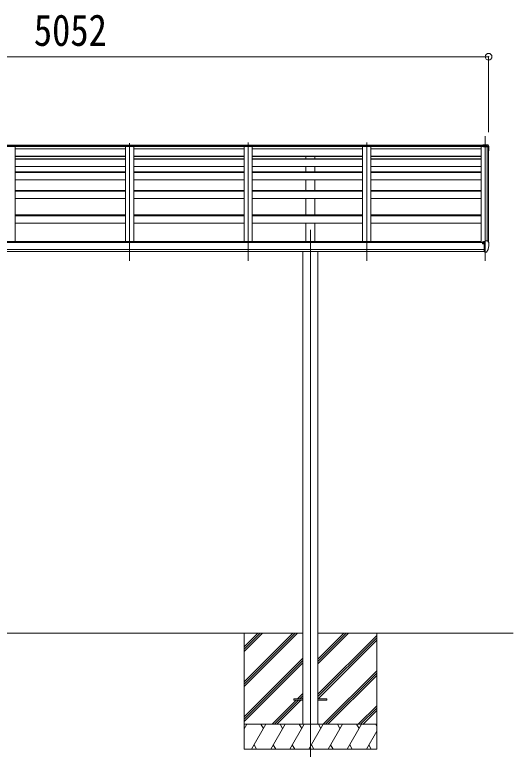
# Model space of a CAD drawing. Units: millimetres at full size, sheet at 1:40; details may follow other scales. Extents: x -11181 to 11305, y -7804 to 7716.
# Drawn here: x 4269 to 7279, y -4732 to -293 of the extents above; entities that cross this region are included whole.
import ezdxf
from ezdxf.enums import TextEntityAlignment as Align

# ---------------------------------------------------------------- set-up
doc = ezdxf.new("R2010")
doc.units = ezdxf.units.MM
doc.header["$LTSCALE"] = 40
doc.header["$PDMODE"] = 32
doc.header["$PDSIZE"] = 40
for name, color, linetype, lineweight in [('0-0_0', 7, 'Continuous', 9), ('0-1_本体', 4, 'Continuous', 9), ('0-2_部品', 7, 'Continuous', 9), ('0-8_PARTS2', 2, 'Continuous', 9), ('0-A_寸法', 6, 'Continuous', 9)]:
    doc.layers.add(name, color=color, linetype=linetype, lineweight=lineweight)
doc.styles.add('ＭＳ ゴシック', font='')
doc.styles.get('ＭＳ ゴシック').set_extended_font_data('MS Gothic')

msp = doc.modelspace()

# ---------------------------------------------------------------- linework, layer by layer
at = {"layer": '0-0_0'}
for p, q in [((3199.28, -4030.18), (6008.88, -4030.18)), ((5654.08, -4030.19), (5654.08, -4730.18)), ((5654.08, -4324.36), (5948.26, -4030.19)), ((5654.08, -4338.5), (5962.4, -4030.19)), ((5654.08, -4352.65), (5976.55, -4030.19)), ((5654.08, -4140.52), (5764.41, -4030.19)), ((5654.08, -4126.37), (5750.27, -4030.19)), ((5654.08, -4112.23), (5736.13, -4030.19)), ((6099.28, -4030.18), (7278.96, -4030.18)), ((6099.28, -4215.82), (6284.91, -4030.19)), ((6099.28, -4201.67), (6270.77, -4030.19)), ((6099.28, -4187.53), (6256.63, -4030.19)), ((6454.08, -4030.19), (6454.08, -4730.18)), ((6099.28, -4399.66), (6454.08, -4044.86)), ((6099.28, -4413.8), (6454.08, -4059.01)), ((6100.7, -4426.53), (6454.08, -4073.15)), ((5654.08, -4536.49), (6008.88, -4181.7)), ((5654.08, -4550.64), (6008.88, -4195.84)), ((5654.08, -4564.78), (6008.88, -4209.98)), ((6130.89, -4580.18), (6454.08, -4257)), ((6145.03, -4580.18), (6454.08, -4271.14)), ((6159.18, -4580.18), (6454.08, -4285.28)), ((5976.18, -4426.53), (6008.88, -4393.83)), ((5822.52, -4580.18), (5967.18, -4435.53)), ((5836.67, -4580.18), (5981.32, -4435.53)), ((5850.81, -4580.18), (5995.46, -4435.53)), ((5990.32, -4426.53), (6008.88, -4407.97)), ((6004.46, -4426.53), (6008.88, -4422.11)), ((6343.02, -4580.18), (6454.08, -4469.13)), ((6357.17, -4580.18), (6454.08, -4483.27)), ((6371.31, -4581.03), (6454.08, -4498.26)), ((6454.08, -4580.18), (5654.08, -4580.18)), ((5654.08, -4607.69), (5669.96, -4580.18)), ((5698.83, -4730.18), (5785.43, -4580.18)), ((5770.43, -4606.17), (5755.43, -4580.18)), ((5814.3, -4730.18), (5900.9, -4580.18)), ((5885.9, -4606.17), (5870.9, -4580.18)), ((5929.77, -4730.18), (6016.37, -4580.18)), ((6001.37, -4606.17), (5986.37, -4580.18)), ((6045.24, -4730.18), (6131.84, -4580.18)), ((6116.84, -4606.17), (6101.84, -4580.18)), ((6160.71, -4730.18), (6247.31, -4580.18)), ((6232.31, -4606.17), (6217.31, -4580.18)), ((6276.18, -4730.18), (6362.78, -4580.18)), ((6332.78, -4580.18), (6347.78, -4606.17)), ((6448.25, -4580.18), (6454.08, -4590.28)), ((6391.65, -4730.18), (6454.08, -4622.05)), ((5713.83, -4704.21), (5728.83, -4730.18)), ((5829.3, -4704.21), (5844.3, -4730.18)), ((5944.77, -4704.2), (5959.77, -4730.18)), ((6060.24, -4704.2), (6075.24, -4730.18)), ((6175.71, -4704.21), (6190.71, -4730.18)), ((6291.18, -4704.21), (6306.18, -4730.18)), ((6406.65, -4704.21), (6421.65, -4730.18)), ((5654.08, -4730.18), (6454.08, -4730.18))]:
    msp.add_line(p, q, dxfattribs=at)
at = {"layer": '0-1_本体'}
for p, q in [((7098.08, -1087.7), (2110.09, -1087.7)), ((7098.08, -1088.6), (2110.09, -1088.6)), ((2113.59, -1080.5), (7094.58, -1080.5)), ((7094.58, -1082.07), (2113.59, -1082.07)), ((4271.08, -1088.6), (4271.08, -1663.41)), ((4937.08, -1103.81), (4271.08, -1103.81)), ((4937.08, -1088.6), (4937.08, -1663.41)), ((4987.08, -1088.6), (4987.08, -1663.41)), ((5653.08, -1103.81), (4987.08, -1103.81)), ((5653.08, -1088.6), (5653.08, -1663.41)), ((5703.08, -1088.6), (5703.08, -1663.41)), ((6369.08, -1103.81), (5703.08, -1103.81)), ((6369.08, -1088.6), (6369.08, -1663.41)), ((6419.08, -1088.6), (6419.08, -1663.41)), ((7085.08, -1103.81), (6419.08, -1103.81)), ((7085.08, -1088.6), (7085.08, -1669.82)), ((7120.38, -1660.01), (7120.38, -1090.16)), ((7121.08, -1090.16), (7121.08, -1660.01)), ((7129.13, -1090.59), (7121.3, -1090.18)), ((7130.07, -1091.43), (7130.09, -1666.56)), ((4937.08, -1147.34), (4271.08, -1147.34)), ((4937.08, -1148.41), (4271.08, -1148.41)), ((4937.08, -1149.71), (4271.08, -1149.71)), ((5653.08, -1147.34), (4987.08, -1147.34)), ((5653.08, -1148.41), (4987.08, -1148.41)), ((5653.08, -1149.71), (4987.08, -1149.71)), ((6369.08, -1147.34), (5703.08, -1147.34)), ((6369.08, -1148.41), (5703.08, -1148.41)), ((6369.08, -1149.71), (5703.08, -1149.71)), ((6026.58, -1162.91), (6026.58, -1149.71)), ((6081.58, -1162.91), (6081.58, -1149.71)), ((7085.08, -1147.34), (6419.08, -1147.34)), ((7085.08, -1148.41), (6419.08, -1148.41)), ((7085.08, -1149.71), (6419.08, -1149.71)), ((4271.08, -1162.91), (4937.08, -1162.91)), ((4271.08, -1165.49), (4937.08, -1165.49)), ((4987.08, -1162.91), (5653.08, -1162.91)), ((4987.08, -1165.49), (5653.08, -1165.49)), ((5703.08, -1162.91), (6369.08, -1162.91)), ((5703.08, -1165.49), (6369.08, -1165.49)), ((6419.08, -1162.91), (7085.08, -1162.91)), ((6419.08, -1165.49), (7085.08, -1165.49)), ((4271.08, -1210.22), (4937.08, -1210.22)), ((4271.08, -1241.7), (4937.08, -1241.7)), ((4987.08, -1210.22), (5653.08, -1210.22)), ((4987.08, -1241.7), (5653.08, -1241.7)), ((5703.08, -1210.22), (6369.08, -1210.22)), ((5703.08, -1241.7), (6369.08, -1241.7)), ((6026.58, -1241.7), (6026.58, -1210.22)), ((6081.58, -1241.7), (6081.58, -1210.22)), ((6419.08, -1210.22), (7085.08, -1210.22)), ((6419.08, -1241.7), (7085.08, -1241.7)), ((4271.08, -1245.68), (4937.08, -1245.68)), ((4987.08, -1245.68), (5653.08, -1245.68)), ((5703.08, -1245.68), (6369.08, -1245.68)), ((6419.08, -1245.68), (7085.08, -1245.68)), ((4271.08, -1290.13), (4937.08, -1290.13)), ((4987.08, -1290.13), (5653.08, -1290.13)), ((5703.08, -1290.13), (6369.08, -1290.13)), ((6026.58, -1354.55), (6026.58, -1290.13)), ((6081.58, -1354.55), (6081.58, -1290.13)), ((6419.08, -1290.13), (7085.08, -1290.13)), ((4271.08, -1354.55), (4937.08, -1354.55)), ((4271.08, -1359.93), (4937.08, -1359.93)), ((4987.08, -1354.55), (5653.08, -1354.55)), ((4987.08, -1359.93), (5653.08, -1359.93)), ((5703.08, -1354.55), (6369.08, -1354.55)), ((5703.08, -1359.93), (6369.08, -1359.93)), ((6419.08, -1354.55), (7085.08, -1354.55)), ((6419.08, -1359.93), (7085.08, -1359.93)), ((4271.08, -1403.99), (4937.08, -1403.99)), ((4987.08, -1403.99), (5653.08, -1403.99)), ((5703.08, -1403.99), (6369.08, -1403.99)), ((6026.58, -1501.19), (6026.58, -1403.99)), ((6081.58, -1501.19), (6081.58, -1403.99)), ((6419.08, -1403.99), (7085.08, -1403.99)), ((4271.08, -1501.19), (4937.08, -1501.19)), ((4271.08, -1507.95), (4937.08, -1507.95)), ((4987.08, -1501.19), (5653.08, -1501.19)), ((4987.08, -1507.95), (5653.08, -1507.95)), ((5703.08, -1501.19), (6369.08, -1501.19)), ((5703.08, -1507.95), (6369.08, -1507.95)), ((6419.08, -1501.19), (7085.08, -1501.19)), ((6419.08, -1507.95), (7085.08, -1507.95)), ((4271.08, -1551.51), (4937.08, -1551.51)), ((4987.08, -1551.51), (5653.08, -1551.51)), ((5703.08, -1551.51), (6369.08, -1551.51)), ((6026.58, -1663.41), (6026.58, -1551.51)), ((6081.58, -1663.41), (6081.58, -1551.51)), ((6419.08, -1551.51), (7085.08, -1551.51)), ((7103.58, -1669.82), (2104.58, -1669.82)), ((7080.08, -1663.41), (2128.08, -1663.41)), ((7080.08, -1669.82), (7080.08, -1663.49)), ((2104.58, -1711.42), (7103.58, -1711.42)), ((7103.58, -1723.26), (2104.58, -1723.19)), ((6008.88, -1724.97), (6008.88, -4580.18)), ((6099.28, -1724.97), (6099.28, -4580.18))]:
    msp.add_line(p, q, dxfattribs=at)
msp.add_circle((7096.11, -1674.93), 3, dxfattribs=at)
msp.add_arc((7129.08, -1091.59), 1, 6.67014, 87, dxfattribs=at)
at = {"layer": '0-2_部品'}
for p, q in [((7094.58, -1079.37), (7110.08, -1078.42)), ((7094.58, -1079.37), (7094.58, -1080.14)), ((7094.58, -1080.14), (7094.58, -1080.86)), ((7094.58, -1081.25), (7110.08, -1080.43)), ((7094.58, -1080.86), (7094.58, -1081.25)), ((7094.58, -1081.25), (7094.58, -1083.66)), ((7094.58, -1083.66), (7098.08, -1083.47)), ((7094.58, -1084.96), (7094.58, -1083.66)), ((7094.58, -1084.96), (7098.08, -1084.96)), ((7121.18, -1088.67), (7098.08, -1087.26)), ((7098.08, -1087.26), (7098.08, -1090.16)), ((7121.14, -1090.16), (7098.08, -1090.16)), ((7110.08, -1078.42), (7114.12, -1078.67)), ((7110.08, -1079.19), (7110.08, -1078.42)), ((7110.08, -1078.42), (7110.08, -1079.19)), ((7110.08, -1079.19), (7110.08, -1079.92)), ((7110.08, -1082.84), (7110.08, -1080.44)), ((7125.87, -1081.27), (7110.08, -1080.44)), ((7120.04, -1079.03), (7126.29, -1079.41)), ((7129.16, -1090.58), (7121.14, -1090.16)), ((7121.18, -1088), (7129.23, -1088.4)), ((7121.18, -1088.67), (7129.23, -1089.09)), ((7125.73, -1080.15), (7125.73, -1080.87)), ((7125.87, -1081.27), (7130.29, -1088.69)), ((7127.05, -1079.84), (7131.53, -1086.26)), ((7130.58, -1092.75), (7130.58, -1092.08)), ((7131.53, -1086.26), (7131.53, -1089.79)), ((7132.08, -1087.99), (7132.08, -1092.08)), ((7132.08, -1092.75), (7132.08, -1092.08)), ((7093.58, -1665.86), (7093.58, -1669.82)), ((7108.58, -1664.7), (7094.58, -1664.75)), ((7098.08, -1664.74), (7098.08, -1662.84)), ((7098.58, -1674.93), (7098.28, -1674.93)), ((7099.11, -1674.93), (7098.58, -1674.93)), ((7098.91, -1662.43), (7108.58, -1661.71)), ((7103.58, -1669.75), (7110.08, -1669.35)), ((7108.58, -1660.93), (7110.08, -1660.93)), ((7108.58, -1660.93), (7108.58, -1667.1)), ((7110.08, -1728.51), (7110.08, -1660.01)), ((7125.17, -1660.58), (7129.24, -1666.39)), ((7132.08, -1669.38), (7132.08, -1670.01)), ((7103.58, -1725.31), (7109.08, -1725.31)), ((7109.58, -1726.31), (7109.08, -1725.31)), ((7110.08, -1726.31), (7109.58, -1726.31)), ((7111.58, -1728.42), (7110.08, -1728.51)), ((7111.58, -1728.42), (7115.29, -1728.19)), ((7117.71, -1726.7), (7127.45, -1711.32))]:
    msp.add_line(p, q, dxfattribs=at)
at = {"layer": '0-2_部品', "color": 4}
for p, q in [((5954.08, -4426.53), (5954.08, -4435.53)), ((5954.08, -4426.53), (6008.88, -4426.53)), ((5954.08, -4435.53), (6008.88, -4435.53)), ((6099.28, -4426.53), (6154.08, -4426.53)), ((6099.28, -4435.53), (6154.08, -4435.53)), ((6154.08, -4426.53), (6154.08, -4435.53))]:
    msp.add_line(p, q, dxfattribs=at)
at = {"layer": '0-2_部品'}
for points in [[(7110.08, -1082.84), (7098.08, -1083.26), (7098.08, -1086.62)], [(7121.18, -1088), (7098.08, -1086.62), (7098.08, -1087.26)], [(7110.08, -1080.44), (7110.08, -1079.92), (7110.08, -1079.19)], [(7126.29, -1079.41), (7126.17, -1079.42), (7125.84, -1079.63), (7125.73, -1080.15)], [(7125.73, -1080.87), (7125.8, -1081.08), (7125.87, -1081.27)], [(7093.58, -1673.31), (7093.58, -1674.93), (7093.11, -1674.93)], [(7098.28, -1673.74), (7098.28, -1674.93), (7093.58, -1674.93)], [(7098.91, -1662.43), (7098.74, -1662.45), (7098.58, -1662.48), (7098.44, -1662.52), (7098.32, -1662.57), (7098.22, -1662.63), (7098.14, -1662.7), (7098.1, -1662.77), (7098.08, -1662.84)], [(7103.58, -1725.31), (7103.58, -1667.1), (7108.58, -1667.1)], [(7110.08, -1660.01), (7122.08, -1660.01), (7124.41, -1660.15)], [(7110.08, -1714.62), (7106.92, -1714.21), (7103.58, -1713.79)]]:
    msp.add_lwpolyline(points, dxfattribs=at)
for centre, radius, start, end in [((7129.51, -875.59), 203.67, 265.66569, 267.33529), ((7126.23, -1080.41), 1, 34.92333, 86.50831), ((7129.08, -1092.08), 1.5, 0.10179, 87.11637), ((7129.08, -1092.08), 2.99, 0.10179, 87.11637), ((6931.57, -1092.4), 199.01, 355.91195, 359.99961), ((6931.57, -1092.75), 199.01, 355.91198, 359.99961), ((6931.58, -1092.75), 200.5, 351.88835, 359.99962), ((7128.82, -1091.6), 3.27, 33.61079, 63.09912), ((7096.08, -1674.93), 2.5, 28.35764, 180), ((7096.08, -1674.93), 2.5, 0, 28.35764), ((7124.35, -1661.15), 1, 35, 86.5), ((6939.59, -1670.01), 192.49, 347.8767, 359.9992), ((7129.08, -1669.38), 3, 0, 87), ((7115.11, -1725.2), 3, 273.5, 330), ((7124.85, -1709.82), 3, 330, 348.16652)]:
    msp.add_arc(centre, radius, start, end, dxfattribs=at)
for centre, major_axis, ratio, start_param, end_param in [((7129.08, -1091.95), (0.11, 3.55), 0.844901, 5.9032824, 6.268104), ((7129.08, -1087.99), (0, -3.01), 0.996195, 1.5707963, 2.1816616), ((7094.58, -1665.86), (0.02, 1.1), 0.906239, 0.0206394, 1.5914357)]:
    msp.add_ellipse(centre, major_axis=major_axis, ratio=ratio, start_param=start_param, end_param=end_param, dxfattribs=at)
at = {"layer": '0-8_PARTS2'}
for p, q in [((5678.08, -1780.95), (5678.08, -1064.48)), ((6394.08, -1780.95), (6394.08, -1064.48)), ((7110.08, -1027.17), (7110.08, -1780.95)), ((4962.08, -1780.95), (4962.08, -1068.76)), ((7110.09, -1277.86), (7110.09, -1780.95)), ((6054.08, -1592.15), (6054.08, -4803.72))]:
    msp.add_line(p, q, dxfattribs=at)
at = {"layer": '0-A_寸法'}
for p, q in [((2078.09, -546.29), (7130.08, -546.29)), ((7130.08, -546.29), (7130.08, -1001.86))]:
    msp.add_line(p, q, dxfattribs=at)
msp.add_point((7130.08, -546.29), dxfattribs=at)

# ---------------------------------------------------------------- texts
at = {"layer": '0-A_寸法', "color": 7, "style": 'ＭＳ ゴシック', "width": 0.85}
msp.add_text('5052', height=190.6, dxfattribs=at).set_placement((4384.08, -538.29), align=Align.BOTTOM_LEFT)

doc.saveas('drawing.dxf')
